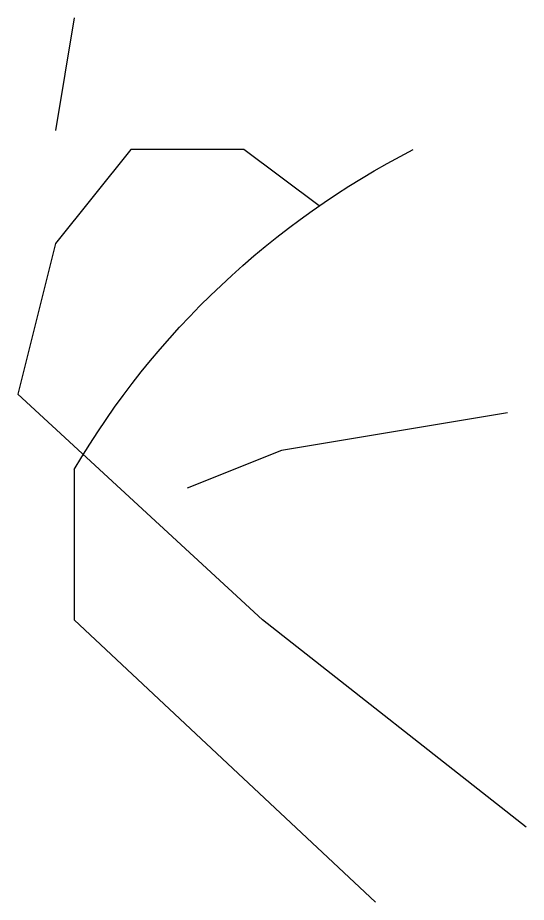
# Model space of a CAD drawing. Header units: millimetres. Extents: x 3669.6 to 3740.3, y 1535.4 to 1572.3.
# Drawn here: x 3707.6238 to 3707.8056, y 1541.7126 to 1542.0291 of the extents above; entities that cross this region are included whole.
import ezdxf

# ---------------------------------------------------------------- set-up
doc = ezdxf.new("R2010")
doc.units = ezdxf.units.MM
doc.layers.add('1', color=7, linetype='Continuous')

# ---------------------------------------------------------------- blocks, each defined once
blk = doc.blocks.new('T1')
at = {"color": 3, "linetype": 'Continuous'}
for p, q in [((-3.164, 8.904), (-3.15466, 8.848)), ((-3.28533, 8.81066), (-3.248, 8.83866)), ((-3.248, 8.83866), (-3.192, 8.83866)), ((-3.192, 8.83866), (-3.15466, 8.792)), ((-3.15466, 8.792), (-3.136, 8.71733)), ((-3.25733, 8.60533), (-3.136, 8.71733)), ((-3.37866, 8.708), (-3.26666, 8.68933)), ((-3.26666, 8.68933), (-3.22, 8.67066)), ((-3.164, 8.68), (-3.164, 8.60533)), ((-3.388, 8.50266), (-3.25733, 8.60533)), ((-3.31333, 8.46533), (-3.164, 8.60533))]:
    blk.add_line(p, q, dxfattribs=at)
blk.add_arc((-3.52183, 8.4694), 0.4152, 30.4792, 62.7939, dxfattribs=at)

msp = doc.modelspace()

# ---------------------------------------------------------------- block references
at = {"layer": '1', "xscale": -0.7214428481313488, "yscale": 0.7214428481313488, "zscale": 0.7214428481313488}
msp.add_blockref('T1', (3705.36137, 1535.60534), dxfattribs=at)

doc.saveas('drawing.dxf')
